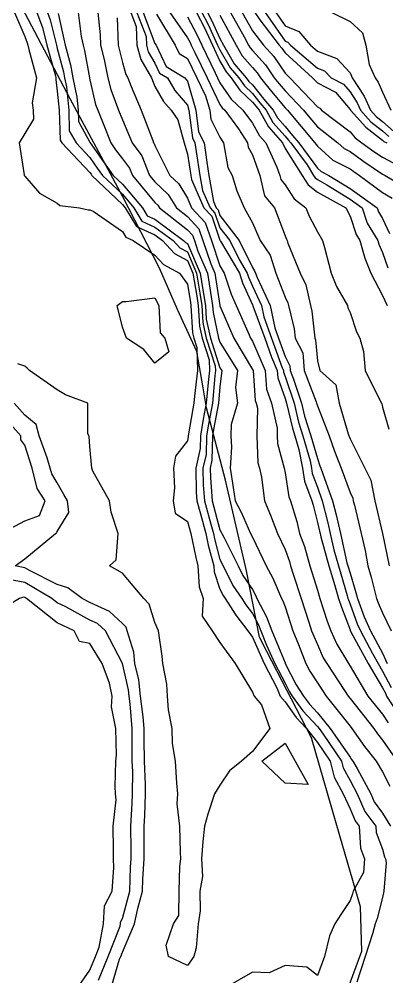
# Model space of a CAD drawing. Extents: x 0 to 335, y 0 to 561.
# Drawn here: x 169.1 to 225.7, y 271.9 to 419 of the extents above; entities that cross this region are included whole.
import ezdxf

# ---------------------------------------------------------------- set-up
doc = ezdxf.new("R2010")
doc.units = 0
for name, color, linetype in [('CONTOURS_MAJEURES', 3, 'CONTINUOUS'), ('CONTOURS_MINEURES', 8, 'CONTINUOUS'), ('PARCELLE', 4, 'CONTINUOUS')]:
    doc.layers.add(name, color=color, linetype=linetype)

msp = doc.modelspace()

# ---------------------------------------------------------------- linework, layer by layer
at = {"layer": 'CONTOURS_MAJEURES'}
for points in [[(173.483, 420.003), (173.9, 418.905), (174.849, 414.996), (174.995, 414.475), (175.924, 410.928), (176.095, 409.999), (176.383, 408.613), (176.74, 405.003), (176.841, 401.843), (177.869, 399.996), (179.998, 397.762), (181.129, 396.128), (181.966, 394.999), (185.001, 392.092), (186.757, 390.003), (187.983, 387.98), (190.004, 387.049), (192.785, 384.995), (193.849, 383.848), (194.996, 383.235), (196.397, 379.999), (196.909, 376.913), (197.209, 375.003), (197.375, 372.376), (197.892, 369.995), (199.275, 365.722), (199.299, 364.999), (199.202, 364.202), (198.836, 360.002), (198.236, 356.76), (197.936, 354.995), (197.861, 352.133), (197.392, 349.998), (197.438, 347.44), (197.633, 345.002), (198.6, 341.395), (198.989, 339.995), (199.164, 339.16), (199.999, 336.007), (200.504, 334.998), (202.003, 332.003), (203.36, 330.002), (204.002, 329.002), (205.002, 327.685), (205.923, 325.925), (206.27, 325.005), (207.167, 322.838), (208.419, 319.998), (210.005, 316.988), (210.675, 315.672), (211.122, 315.001), (212.736, 312.738), (214.997, 310.341), (215.266, 310.005), (215.877, 309.125), (218.697, 304.998), (218.955, 303.954), (220, 302.047), (221.089, 300.001), (222.276, 297.277), (223.962, 295.005), (224.022, 294.022), (225.003, 291.465), (225.289, 290.284), (225.472, 289.997), (225.569, 289.431), (225.184, 285.001), (225.003, 284.076), (224.169, 280.837), (223.857, 280.004), (223.453, 278.453), (222.335, 274.997), (221.057, 271.056)], [(187.234, 420.003), (188.649, 416.352), (188.701, 414.996), (188.987, 413.98), (190.004, 412.248), (190.723, 410.719), (191.936, 409.999), (193.047, 408.049), (194.996, 405.811), (195.231, 405.003), (195.757, 400.757), (196.14, 399.996), (196.321, 398.672), (196.914, 394.999), (197.313, 392.685), (198.486, 390.003), (199.217, 389.22), (199.999, 386.956), (201.497, 384.995), (202.944, 382.055), (204.162, 379.999), (204.37, 379.368), (205.002, 377.955), (206.397, 375.003), (206.742, 373.261), (207.943, 369.995), (209.562, 365.441), (209.753, 364.999), (209.771, 364.765), (210.005, 364.087), (211.403, 360.002), (212.084, 357.08), (212.755, 354.995), (213.853, 351.143), (214.077, 349.998), (214.207, 349.208), (214.997, 347.08), (215.741, 345.002), (216.593, 341.592), (216.967, 339.995), (217.529, 337.466), (218.211, 334.998), (219.547, 330.454), (219.685, 330.002), (219.761, 329.762), (220, 329.129), (221.11, 326.113), (221.616, 325.005), (223.469, 321.533), (224.308, 319.998), (225.003, 318.819), (226.322, 316.321)], [(197.239, 420.003), (198.204, 418.207), (199.649, 414.996), (199.999, 414.268), (201.55, 411.548), (202.904, 409.999), (203.765, 408.764), (205.002, 407.587), (206.149, 406.148), (207.1, 405.003), (208.152, 403.148), (210.005, 401.027), (210.476, 400.468), (210.877, 399.996), (213.398, 396.6), (214.409, 394.999), (214.64, 394.642), (214.997, 394.365), (216.433, 393.565), (220, 391.342), (221.882, 390.003), (222.657, 387.654), (224.305, 384.995), (224.455, 384.447), (225.003, 383.158), (225.82, 380.816)], [(206.968, 420.003), (210.005, 415.628), (210.456, 415.448), (210.842, 414.996), (214.997, 411.491), (216.073, 411.074), (217.079, 409.999), (219.019, 409.02), (220, 407.839), (221.123, 406.124), (221.612, 405.003), (223.22, 403.218), (225.003, 401.841), (225.985, 400.98)], [(166.37, 339.995), (170.003, 341.904), (172.274, 342.723), (173.114, 345.002), (171.911, 346.912), (171.118, 349.998), (170.003, 353.567), (169.362, 354.355), (169.372, 354.995), (165, 359.914)], [(181.33, 271.331), (182.801, 274.997), (184.646, 279.649), (184.711, 280.004), (184.728, 280.277), (185.001, 280.801), (186.134, 285.001), (186.266, 288.734), (186.353, 289.997), (186.347, 291.345), (186.302, 295.005), (186.515, 298.489), (186.569, 300.001), (186.61, 303.391), (186.526, 304.998), (186.504, 306.502), (186.478, 310.005), (186.212, 313.792), (186.053, 315.001), (185.952, 315.951), (185.001, 319.998), (182.384, 325.005), (181.151, 326.157), (179.998, 326.671), (176.305, 328.693), (174.995, 329.327), (174.144, 330.002), (170.003, 332.432), (166.978, 333.022)]]:
    msp.add_lwpolyline(points, dxfattribs=at)
at = {"layer": 'CONTOURS_MINEURES'}
for points in [[(168.403, 420.003), (170.003, 416.323), (170.368, 415.362), (170.457, 414.996), (170.634, 414.364), (171.787, 409.999), (171.124, 406.125), (171.282, 405.003), (171.343, 403.659), (170.003, 401.435), (169.128, 399.996), (169.919, 395.082), (169.916, 394.999), (170.003, 394.862), (172.246, 392.248), (174.995, 390.738), (175.38, 390.387), (178.406, 390.003), (179.724, 389.729), (179.998, 389.698), (180.498, 389.502), (185.001, 386.367), (185.518, 385.513), (186.642, 384.995), (190.004, 382.734), (191.319, 381.316), (193.784, 379.999), (194.996, 378.311), (195.467, 375.473), (195.541, 375.003), (195.806, 370.806), (195.983, 369.995), (196.454, 368.539), (196.57, 364.999), (196.094, 361.099), (195.999, 360.002), (195.842, 359.156), (195.136, 354.995), (195.133, 354.859), (194.996, 354.238), (193.149, 351.847), (192.867, 349.998), (192.989, 347.011), (192.828, 345.002), (193.127, 343.127), (194.996, 341.831), (195.507, 339.995), (196.283, 336.283), (196.623, 334.998), (196.794, 331.798), (197.398, 330.002), (197.254, 327.26), (198.796, 325.005), (199.999, 323.243), (202.355, 319.998), (205.002, 315.584), (205.244, 315.001), (206.367, 313.639), (207.685, 310.005), (205.002, 306.509), (203.299, 304.998), (201.462, 303.536), (199.999, 301.31), (199.152, 300.001), (198.138, 296.864), (197.645, 295.005), (197.366, 292.633), (197.181, 289.997), (197.295, 287.297), (196.907, 285.001), (196.975, 281.981), (196.664, 280.004), (196.323, 276.325), (195.997, 274.997), (194.996, 273.615), (192.112, 274.997), (191.728, 276.727), (192.882, 280.004), (193.694, 281.308), (193.748, 285.001), (193.833, 288.833), (193.964, 289.997), (193.957, 291.039), (193.829, 295.005), (193.429, 298.432), (193.507, 300.001), (193.382, 301.617), (193.155, 304.998), (192.69, 307.692), (192.645, 310.005), (192.114, 312.89), (191.92, 315.001), (191.84, 316.839), (191.237, 319.998), (191.119, 321.117), (190.548, 325.005), (190.004, 326.292), (189.131, 329.13), (188.277, 330.002), (185.001, 333.906), (183.03, 334.998), (184.065, 335.933), (184.347, 339.995), (183.266, 343.265), (183.026, 345.002), (180.453, 349.544), (180.278, 349.998), (179.998, 353.329), (179.906, 354.903), (179.843, 354.995), (179.672, 355.321), (179.672, 360.002), (176.253, 361.259), (174.995, 362.048), (170.696, 364.999), (170.372, 365.369), (170.003, 365.712), (168.938, 366.062)], [(171.856, 420.003), (172.722, 417.724), (173.385, 414.996), (174.71, 410.285), (174.785, 409.999), (174.742, 409.746), (174.995, 407.942), (175.286, 405.003), (175.432, 400.433), (175.675, 399.996), (179.998, 395.46), (180.186, 395.187), (180.326, 394.999), (185.001, 390.521), (185.437, 390.003), (187.161, 387.158), (190.004, 385.848), (191.158, 384.995), (193.006, 383.004), (194.996, 381.941), (195.836, 379.999), (196.428, 376.433), (196.653, 375.003), (196.852, 371.853), (197.256, 369.995), (198.335, 366.661), (198.389, 364.999), (198.166, 363.168), (197.89, 360.002), (197.438, 357.558), (197.003, 354.995), (196.952, 353.042), (196.283, 349.998), (196.348, 346.352), (196.456, 345.002), (196.991, 343.005), (197.828, 339.995), (198.203, 338.201), (199.052, 334.998), (199.1, 334.1), (199.999, 331.423), (200.473, 330.475), (200.794, 330.002), (202.438, 327.441), (204.287, 325.005), (205.002, 324.041), (206.784, 319.998), (208.763, 316.242), (209.279, 315.001), (210.005, 314.12), (211.717, 311.718), (213.333, 310.005), (214.997, 307.87), (216.96, 304.998), (217.562, 302.562), (218.965, 300.001), (220, 297.695), (220.817, 295.82), (221.423, 295.005), (221.628, 291.626), (222.253, 289.997), (222.087, 287.913), (220.477, 285.001), (220.379, 284.622), (220, 283.613), (218.571, 281.432), (217.678, 280.004), (216.85, 278.15), (216.075, 274.997), (214.997, 272.082), (213.372, 273.37), (210.005, 273.623), (207.546, 272.456), (205.002, 272.579), (200.555, 270.001)], [(175.118, 419.88), (176.222, 414.996), (177.005, 412.007), (177.375, 409.999), (177.997, 407.002), (178.194, 405.003), (178.25, 403.254), (179.998, 400.114), (180.046, 399.996), (182.071, 397.069), (183.607, 394.999), (185.001, 393.664), (188.077, 390.003), (188.804, 388.802), (190.004, 388.25), (194.411, 384.995), (194.693, 384.692), (194.996, 384.529), (196.957, 379.999), (197.389, 377.393), (197.764, 375.003), (197.898, 372.899), (198.529, 369.995), (199.999, 365.451), (200.277, 364.999), (199.999, 362.5), (199.782, 360.002), (199.034, 355.961), (198.87, 354.995), (198.771, 351.225), (198.502, 349.998), (198.528, 348.529), (198.81, 345.002), (199.999, 340.566), (200.198, 340.194), (200.286, 339.995), (200.596, 339.399), (202.799, 334.998), (203.533, 333.531), (205.002, 331.364), (205.479, 330.478), (205.684, 330.002), (207.168, 327.168), (207.983, 325.005), (210.005, 320.122), (210.052, 319.998), (211.722, 316.719), (212.868, 315.001), (213.754, 313.757), (214.997, 312.44), (216.945, 310.005), (220, 305.602), (220.248, 305.245), (220.449, 304.998), (221.117, 303.882), (223.182, 300.001), (223.734, 298.734), (225.003, 297.024), (226.236, 295.005)], [(178.211, 420.003), (178.641, 416.354), (178.948, 414.996), (179.166, 414.165), (179.934, 409.999), (179.998, 409.691), (180.88, 405.884), (181.213, 405.003), (182.031, 402.968), (183.232, 399.996), (183.955, 398.951), (185.001, 397.542), (186.093, 396.09), (186.531, 394.999), (190.004, 390.859), (190.442, 390.441), (190.704, 390.003), (194.996, 386.654), (195.797, 385.797), (196.074, 384.995), (196.614, 383.379), (198.077, 379.999), (198.351, 378.353), (198.876, 375.003), (198.943, 373.946), (199.802, 369.995), (199.999, 369.385), (202.694, 364.999), (202.405, 362.405), (202.707, 360.002), (201.725, 356.722), (201.667, 354.995), (201.771, 353.225), (201.555, 349.998), (202.037, 347.038), (202.324, 345.002), (203.258, 343.256), (204.694, 339.995), (205.002, 339.402), (207.117, 334.998), (208.126, 333.121), (209.474, 330.002), (209.657, 329.654), (210.005, 328.73), (211.192, 325.005), (212.104, 322.9), (213.212, 319.998), (213.815, 318.814), (214.997, 317.042), (216.316, 315.001), (220, 310.386), (220.303, 310.005), (222.229, 307.229), (224.035, 304.998), (225.003, 303.382), (226.145, 301.144)], [(181.22, 420.003), (181.592, 416.592), (181.648, 414.996), (182.211, 412.785), (182.785, 409.999), (183.202, 408.203), (184.409, 405.003), (185.001, 403.533), (186.48, 399.996), (187.991, 397.986), (189.192, 394.999), (190.004, 394.032), (192.062, 392.063), (193.297, 390.003), (194.996, 388.678), (196.775, 386.775), (197.389, 384.995), (198.588, 381.408), (199.198, 379.999), (199.312, 379.313), (199.988, 375.003), (199.989, 374.992), (199.999, 374.944), (202.162, 369.995), (205.002, 365.193), (205.086, 364.999), (205.436, 360.435), (205.585, 360.002), (205.765, 359.239), (205.659, 354.995), (205.841, 350.836), (206.063, 349.998), (206.369, 348.634), (206.833, 345.002), (207.78, 342.775), (208.832, 339.995), (210.005, 337.518), (210.675, 335.669), (210.864, 334.998), (211.259, 333.744), (212.494, 330.002), (213.659, 326.345), (214.086, 325.005), (214.997, 322.902), (215.898, 320.9), (216.439, 319.998), (219.143, 315.858), (219.696, 315.001), (220, 314.62), (223.66, 310.005), (224.211, 309.212), (225.003, 308.232), (227.232, 304.998)], [(186.292, 420.003), (187.11, 417.893), (187.221, 414.996), (187.832, 412.827), (189.491, 409.999), (190.004, 408.68), (191.337, 406.338), (192.5, 405.003), (193.532, 403.535), (194.516, 399.996), (194.996, 398.273), (195.524, 394.999), (195.634, 394.362), (197.54, 390.003), (198.729, 388.731), (199.999, 385.052), (200.043, 384.995), (200.085, 384.91), (202.996, 379.999), (203.492, 378.491), (205.002, 375.116), (205.056, 375.003), (205.069, 374.936), (206.885, 369.995), (207.922, 367.079), (208.82, 364.999), (208.904, 363.899), (210.005, 360.711), (210.248, 360.002), (211.148, 356.141), (211.516, 354.995), (212.12, 352.878), (212.683, 349.998), (213.01, 348.009), (214.127, 345.002), (214.329, 344.332), (214.997, 341.643), (215.327, 340.324), (215.404, 339.995), (215.52, 339.473), (216.757, 334.998), (217.489, 332.51), (218.251, 330.002), (218.671, 328.674), (220, 325.164), (220.043, 325.048), (220.062, 325.005), (220.134, 324.872), (222.797, 319.998), (225.003, 316.257), (225.437, 315.435), (225.597, 315.001), (227.342, 312.346)], [(188.176, 420.003), (190.004, 415.288), (190.18, 414.996), (191.721, 411.718), (194.62, 409.999), (194.757, 409.76), (194.996, 409.485), (196.3, 405.003), (196.708, 401.709), (197.569, 399.996), (197.978, 397.018), (198.304, 394.999), (198.992, 391.009), (199.432, 390.003), (199.706, 389.709), (199.999, 388.86), (202.951, 384.995), (205.002, 380.827), (205.339, 380.335), (205.445, 379.999), (205.713, 379.289), (207.738, 375.003), (208.416, 371.586), (209, 369.995), (210.005, 367.17), (210.733, 365.727), (210.796, 364.999), (211.288, 363.714), (212.559, 360.002), (213.021, 358.02), (213.994, 354.995), (214.997, 351.476), (215.38, 350.38), (215.524, 349.998), (215.835, 349.162), (217.325, 345.002), (217.86, 342.86), (218.531, 339.995), (219.538, 335.46), (219.666, 334.998), (220, 333.86), (220.914, 330.914), (221.138, 330.002), (222.176, 327.179), (223.17, 325.005), (225.003, 321.57), (225.734, 319.998)], [(190.227, 419.779), (193.117, 414.996), (193.718, 413.717), (194.996, 412.959), (196.464, 409.999), (197.799, 407.2), (198.438, 405.003), (198.61, 403.613), (199.999, 400.849), (200.553, 399.996), (201.222, 396.221), (201.893, 394.999), (202.613, 392.613), (203.705, 390.003), (205.002, 387.731), (206.197, 384.995), (207.744, 382.737), (208.612, 379.999), (210.005, 376.304), (210.434, 375.432), (210.531, 375.003), (211.43, 371.424), (211.579, 369.995), (212.725, 367.721), (212.961, 364.999), (214.804, 360.196), (214.87, 360.002), (214.894, 359.899), (214.997, 359.579), (216.801, 354.995), (217.628, 352.626), (218.622, 349.998), (220, 346.293), (220.428, 345.429), (220.511, 345.002), (220.672, 344.33), (221.733, 339.995), (222.349, 337.344), (222.717, 334.998), (223.258, 333.255), (224.055, 330.002), (224.31, 329.309), (225.003, 327.792), (226.315, 325.005)], [(192.31, 420.003), (194.996, 416.151), (195.4, 415.4), (195.582, 414.996), (196.122, 413.872), (198.042, 409.999), (199.999, 405.896), (200.366, 405.37), (200.752, 405.003), (202.843, 402.157), (204.245, 399.996), (204.359, 399.353), (205.002, 398.183), (206.11, 394.999), (206.872, 391.87), (208.39, 390.003), (210.005, 385.711), (210.215, 385.206), (210.329, 384.995), (210.427, 384.573), (212.316, 379.999), (213.2, 378.2), (213.928, 375.003), (214.143, 374.145), (214.578, 369.995), (214.718, 369.716), (214.997, 366.498), (215.375, 364.999), (217.812, 362.813), (218.35, 360.002), (219.725, 355.27), (219.834, 354.995), (219.877, 354.871), (220, 354.544), (222.286, 349.998), (223.184, 348.182), (223.802, 345.002), (225.003, 339.995), (226.01, 334.998)], [(194.996, 419.361), (196.522, 416.523), (197.209, 414.996), (199.249, 410.749), (199.62, 409.999), (199.999, 409.205), (201.726, 406.727), (203.539, 405.003), (205.002, 403.011), (206.093, 401.088), (207.047, 399.996), (208.754, 396.248), (209.189, 394.999), (209.349, 394.344), (210.005, 393.536), (211.391, 391.39), (213.184, 390.003), (213.719, 388.72), (214.997, 386.347), (215.778, 384.995), (216.087, 383.907), (217.094, 379.999), (217.926, 377.928), (219.597, 375.003), (219.674, 374.676), (220, 373.91), (220.987, 370.983), (221.515, 369.995), (222.069, 367.929), (222.326, 364.999), (224.652, 360.353), (224.823, 360.002), (224.9, 359.898), (225.003, 359.413), (225.995, 355.99)], [(196.376, 420.003), (197.643, 417.646), (198.836, 414.996), (199.999, 412.574), (200.934, 410.934), (201.751, 409.999), (203.085, 408.085), (205.002, 406.262), (205.561, 405.561), (206.024, 405.003), (207.466, 402.462), (209.619, 399.996), (210.005, 399.149), (212.626, 394.999), (213.557, 393.558), (214.997, 392.443), (219.379, 390.003), (220, 388.751), (220.932, 385.928), (221.51, 384.995), (222.26, 382.256), (223.221, 379.999), (225.003, 376.526), (225.701, 375.003)], [(198.101, 420.003), (198.765, 418.768), (199.999, 416.026), (200.55, 414.996), (202.165, 412.163), (204.057, 409.999), (204.445, 409.443), (205.002, 408.913), (206.736, 406.735), (208.176, 405.003), (208.838, 403.835), (210.005, 402.499), (211.149, 401.143), (212.122, 399.996), (214.997, 396.123), (215.587, 395.589), (216.752, 394.999), (220, 392.975), (224.177, 390.003), (224.382, 389.381), (225.003, 388.379), (226.073, 386.068)], [(199.999, 419.642), (202.481, 414.996), (203.396, 413.392), (205.002, 411.555), (205.748, 410.745), (206.248, 409.999), (207.912, 407.909), (210.005, 405.391), (210.378, 405.003), (212.494, 402.493), (214.611, 399.996), (214.997, 399.476), (217.349, 397.348), (220, 396.006), (220.588, 395.586), (221.463, 394.999), (225.003, 392.357), (226.484, 391.485)], [(201.61, 420.003), (203.736, 416.263), (204.413, 414.996), (204.627, 414.621), (205.002, 414.192), (207.013, 412.008), (208.359, 409.999), (209.088, 409.084), (210.005, 407.98), (212.861, 405.003), (213.84, 403.842), (214.997, 402.477), (218.129, 399.996), (219.111, 399.107), (220, 398.657), (222.135, 397.131), (225.003, 395.206), (225.393, 394.999), (228.289, 393.292)], [(203.4, 420.003), (205.002, 417.185), (206.69, 414.996), (208.278, 413.271), (210.005, 410.693), (210.77, 409.999), (214.997, 405.519), (215.341, 405.346), (215.626, 405.003), (220, 401.682), (220.799, 400.795), (221.835, 399.996), (223.681, 398.675), (225.003, 397.788), (229.694, 395.301)], [(205.343, 420.003), (206.12, 418.885), (209.119, 414.996), (209.543, 414.535), (210.005, 413.845), (214.249, 409.999), (214.997, 409.207), (217.793, 407.795), (220, 405.138), (220.054, 405.056), (220.077, 405.003), (222.413, 402.411), (225.003, 400.411), (225.224, 400.217), (225.686, 399.996)], [(208.592, 420.003), (210.005, 417.968), (212.126, 417.123), (213.943, 414.996), (214.997, 414.106), (217.961, 412.96), (220, 410.78), (220.354, 409.999), (222.192, 407.192), (223.146, 405.003), (224.027, 404.026), (225.003, 403.272), (226.746, 401.744)], [(217.221, 420.003), (220, 418.623), (221.918, 416.915), (222.436, 414.996), (222.97, 412.03), (223.89, 409.999), (224.33, 409.327), (225.003, 407.783), (226.292, 405.003)], [(184.184, 419.186), (184.33, 414.996), (185.001, 412.366), (185.521, 410.519), (185.826, 409.999), (186.349, 408.653), (187.862, 405.003), (189.661, 400.339), (189.804, 399.996), (189.89, 399.882), (190.004, 399.599), (192.309, 394.999), (193.683, 393.685), (194.996, 391.495), (195.649, 390.003), (197.752, 387.753), (198.704, 384.995), (199.999, 381.12), (200.664, 379.999), (201.737, 376.738), (202.513, 375.003), (204.502, 370.496), (204.721, 369.995), (205.002, 369.519), (206.953, 364.999), (207.17, 362.167), (207.918, 360.002), (208.815, 356.186), (208.786, 354.995), (208.837, 353.828), (209.853, 349.998), (210.005, 349.321), (210.616, 345.613), (210.843, 345.002), (211.808, 341.803), (212.257, 339.995), (212.987, 337.982), (213.827, 334.998), (214.997, 331.274), (215.384, 330.002), (216.491, 326.497), (217.056, 325.005), (217.97, 322.973), (219.752, 319.998), (220, 319.617), (222.735, 315.001), (225.003, 312.217), (225.88, 310.883)], [(184.19, 375.003), (185.001, 375.602), (185.601, 375.602), (190.004, 376.209), (190.606, 375.003), (190.822, 370.816), (191.54, 369.995), (192.128, 367.869), (190.004, 366.152), (188.279, 368.272), (185.653, 369.995), (185.001, 371.664), (184.19, 375.003)], [(183.219, 270.001), (184.579, 274.575), (184.748, 274.997), (185.001, 275.635), (186.856, 280.004), (187.382, 282.382), (188.089, 285.001), (188.154, 286.849), (188.37, 289.997), (188.356, 293.356), (188.336, 295.005), (188.432, 296.574), (188.555, 300.001), (188.572, 301.431), (188.386, 304.998), (188.336, 308.336), (188.324, 310.005), (188.197, 311.809), (187.778, 315.001), (187.51, 317.507), (186.925, 319.998), (186.769, 321.767), (185.746, 325.005), (185.571, 325.574), (185.001, 326.156), (183.011, 328.014), (179.998, 329.357), (178.821, 330.002), (176.635, 331.639), (174.995, 332.155), (170.716, 334.284), (170.003, 334.703), (168.49, 334.998), (170.003, 336.081), (174.695, 339.995), (174.916, 340.074), (174.995, 340.289), (176.774, 343.222), (176.534, 345.002), (175.987, 345.993), (174.995, 347.759), (174.13, 349.132), (173.907, 349.998), (173.412, 351.583), (172.21, 354.995), (171.743, 356.74), (170.003, 358.181), (168.358, 360.002)], [(177.976, 270.001), (179.998, 272.863), (180.854, 274.997), (181.418, 276.418), (182.078, 280.004), (182.252, 282.75), (183.421, 285.001), (183.669, 288.668), (183.636, 289.997), (183.648, 291.352), (183.56, 295.005), (184.046, 299.047), (183.918, 300.001), (183.871, 301.129), (184, 304.998), (184.072, 305.927), (183.99, 310.005), (183.347, 313.35), (183.427, 315.001), (183.03, 316.97), (181.874, 319.998), (179.998, 323.064), (178.4, 323.406), (177.591, 325.005), (174.995, 326.262), (170.274, 330.002), (170.003, 330.161), (169.805, 330.199), (169.188, 330.002), (166.58, 328.424)], [(211.577, 304.998), (213.571, 301.429), (210.005, 301.61), (206.432, 304.998), (210.005, 307.779), (211.577, 304.998)]]:
    msp.add_lwpolyline(points, dxfattribs=at)
at = {"layer": 'PARCELLE'}
msp.add_lwpolyline([(216.662, 261.839), (221.824, 275.793), (221.6, 282.608), (218.461, 293.542), (214.104, 308.572), (207.235, 321.835), (206.093, 324.042), (204.088, 334.239), (200.842, 348.181), (199.524, 353.226), (197.944, 359.283), (197.409, 362.355), (196.435, 367.927), (193.479, 374.405), (190.731, 380.731), (185.033, 391.796), (176.968, 406.766), (169.604, 420.743)], dxfattribs=at)

doc.saveas('drawing.dxf')
